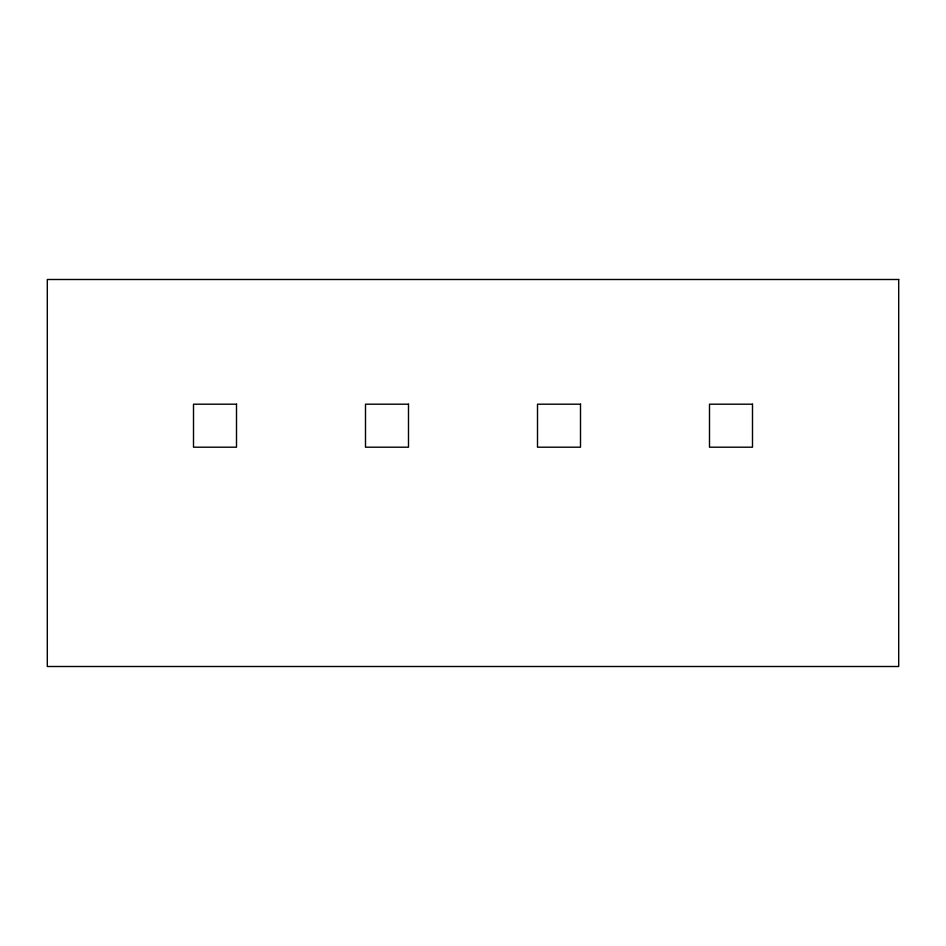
<?xml version="1.0" encoding="UTF-8"?>
<svg xmlns="http://www.w3.org/2000/svg" width="946" height="946" viewBox="0 0 946 946"><rect width="100%" height="100%" fill="white"/><g stroke="black" fill="none" stroke-linecap="round" stroke-linejoin="round"><path stroke-width="1.42" d="M898.7 279.496L47.3 279.496L47.3 666.504L898.7 666.504L898.7 279.496M236.5 404.202L193.504 404.202L193.504 447.198L236.5 447.198L236.5 404.202M408.495 404.202L365.499 404.202L365.499 447.198L408.495 447.198L408.495 404.202M580.501 404.202L537.505 404.202L537.505 447.198L580.501 447.198L580.501 404.202M752.496 404.202L709.5 404.202L709.5 447.198L752.496 447.198L752.496 404.202"/></g></svg>
